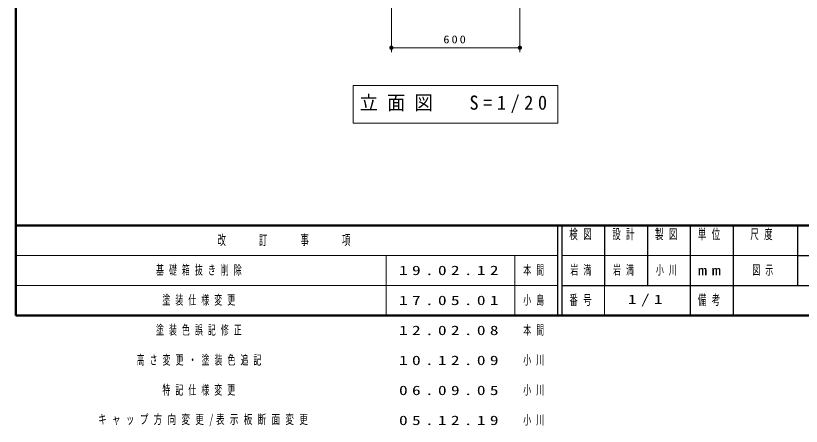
# Model space of a CAD drawing. Units: millimetres on the paper, scale 1:20. Extents: x -365 to 0, y -26 to 257.
# Drawn here: x -365 to -181.6, y -25.9 to 69.9 of the extents above; entities that cross this region are included whole.
import ezdxf

# ---------------------------------------------------------------- set-up
doc = ezdxf.new("R2010")
doc.units = ezdxf.units.MM
doc.layers.add('LY_1', color=7, linetype='Continuous', lineweight=13)
doc.layers.add('LY_2', color=7, linetype='Continuous', lineweight=13)
doc.styles.add('ＭＳ ゴシック', font='')
doc.styles.get('ＭＳ ゴシック').set_extended_font_data('MS Gothic')

# ---------------------------------------------------------------- blocks, each defined once
blk = doc.blocks.new('filled_dot')
at = {"color": 0, "linetype": 'Continuous', "lineweight": -2, "const_width": 1.25}
blk.add_lwpolyline([(-0.625, 0, 1), (0.625, 0, 1)], format="xyb", close=True, dxfattribs=at)

msp = doc.modelspace()

# ---------------------------------------------------------------- linework, layer by layer
at = {"layer": 'LY_1'}
for p, q in [((-277.293, 81.471), (-277.293, 61.471)), ((-247.293, 81.471), (-247.293, 61.471)), ((-247.293, 62.471), (-277.293, 62.471)), ((-286.193, 53.662), (-286.193, 44.862)), ((-238.393, 53.662), (-286.193, 53.662)), ((-238.393, 44.862), (-238.393, 53.662)), ((-286.193, 44.862), (-238.393, 44.862))]:
    msp.add_line(p, q, dxfattribs=at)
at = {"layer": 'LY_2', "lineweight": 50}
for p, q in [((-365, 257), (-365, 0)), ((-365, 21), (0, 21)), ((-365, 0), (0, 0))]:
    msp.add_line(p, q, dxfattribs=at)
at = {"layer": 'LY_2', "color": 211, "lineweight": 25}
for p, q in [((-238.5, 21), (-238.5, 0)), ((-237.5, 21), (-237.5, 0)), ((-227.5, 21), (-227.5, 7)), ((-217.5, 21), (-217.5, 7)), ((-207.5, 21), (-207.5, 0)), ((-197.5, 21), (-197.5, 7)), ((-182.5, 21), (-182.5, 7)), ((-182.5, 14), (-70, 14)), ((-237.5, 7), (0, 7))]:
    msp.add_line(p, q, dxfattribs=at)
at = {"layer": 'LY_2'}
for p, q in [((-365, 14), (-238.5, 14)), ((-278.5, 14), (-278.5, 0)), ((-248.5, 14), (-248.5, 0)), ((-237.5, 14), (-182.5, 14)), ((-365, 7), (-238.5, 7)), ((-227.5, 7), (-227.5, 0))]:
    msp.add_line(p, q, dxfattribs=at)
at = {"layer": 'LY_2', "lineweight": 25}
msp.add_line((-197.5, 7), (-197.5, 0), dxfattribs=at)

# ---------------------------------------------------------------- block references
at = {"layer": 'LY_1', "xscale": 0.4, "yscale": 0.4}
msp.add_blockref('filled_dot', (-277.293, 62.471), dxfattribs=at)
at = {"layer": 'LY_1', "xscale": 0.4, "yscale": 0.4, "rotation": 180}
msp.add_blockref('filled_dot', (-247.293, 62.471), dxfattribs=at)

# ---------------------------------------------------------------- texts
at = {"layer": 'LY_1', "style": 'ＭＳ ゴシック'}
for s, insert, char_height, attachment_point in [('\\T1.33;\\W1.15;600', (-262.293, 63.471), 1.833, 8), ('\\T1.5;\\W0.95;立面図\u3000S=1/20', (-262.293, 49.262), 3.299, 5), ('\\T1.64;\\W0.6;基礎箱抜き削除', (-332.25, 10.5), 2.199, 4), ('\\T1.5;\\W1.35;19.02.12', (-275.5, 10.5), 2.199, 4), ('\\T1.64;\\W0.6;本間', (-246.5, 10.5), 2.199, 4), ('\\T1.64;\\W0.6;岩満', (-235.5, 10.5), 2.199, 4), ('\\T1.64;\\W0.6;岩満', (-222.5, 10.5), 2.199, 5), ('\\T1.64;\\W0.6;小川', (-212.5, 10.5), 2.199, 5), ('\\T1.64;\\W0.6;図示', (-193, 10.5), 2.199, 4), ('\\T1.64;\\W0.6;塗装仕様変更', (-330.75, 3.5), 2.199, 4), ('\\T1.5;\\W1.35;17.05.01', (-275.5, 3.5), 2.199, 4), ('\\T1.64;\\W0.6;小島', (-246.5, 3.5), 2.199, 4), ('\\T1.5;\\W1.35;1/1', (-217.5, 3.5), 2.199, 5), ('\\T1.64;\\W0.6;塗装色誤記修正', (-332.25, -3.5), 2.199, 4), ('\\T1.5;\\W1.35;12.02.08', (-275.5, -3.5), 2.199, 4), ('\\T1.64;\\W0.6;本間', (-246.5, -3.5), 2.199, 4), ('\\T1.64;\\W0.6;高さ変更・塗装色追記', (-336.75, -10.5), 2.199, 4), ('\\T1.64;\\W0.6;小川', (-246.5, -10.5), 2.199, 4), ('\\T1.5;\\W1.35;10.12.09', (-275.5, -10.5), 2.199, 4), ('\\T1.64;\\W0.6;特記仕様変更', (-330.75, -17.5), 2.199, 4), ('\\T1.5;\\W1.35;06.09.05', (-275.5, -17.5), 2.199, 4), ('\\T1.64;\\W0.6;小川', (-246.5, -17.5), 2.199, 4), ('\\T1.62;\\W0.65;キャップ方向変更/表示板断面変更', (-345.75, -24.5), 2.199, 4), ('\\T1.5;\\W1.35;05.12.19', (-275.5, -24.5), 2.199, 4), ('\\T1.64;\\W0.6;小川', (-246.5, -24.5), 2.199, 4)]:
    msp.add_mtext(s, dxfattribs=dict(at, insert=insert, char_height=char_height, attachment_point=attachment_point))
at = {"layer": 'LY_2', "color": 4, "char_height": 2.346, "style": 'ＭＳ ゴシック'}
for s, insert, attachment_point in [('\\T1.64;\\W0.6;検図', (-232.5, 20.167), 2), ('\\T1.64;\\W0.6;設計', (-222.5, 20.167), 2), ('\\T1.64;\\W0.6;製図', (-212.5, 20.167), 2), ('\\T1.64;\\W0.6;単位', (-202.5, 20.167), 2), ('\\T1.64;\\W0.6;尺度', (-190.25, 20.167), 2), ('\\T1.64;\\W0.6;改\u3000\u3000訂\u3000\u3000事\u3000\u3000項', (-301.75, 17.5), 5), ('\\T1.5;\\W1.35;mm', (-202.5, 10.5), 5), ('\\T1.64;\\W0.6;番号', (-232.5, 3.5), 5), ('\\T1.64;\\W0.6;備考', (-202.5, 3.5), 5)]:
    msp.add_mtext(s, dxfattribs=dict(at, insert=insert, attachment_point=attachment_point))

doc.saveas('drawing.dxf')
